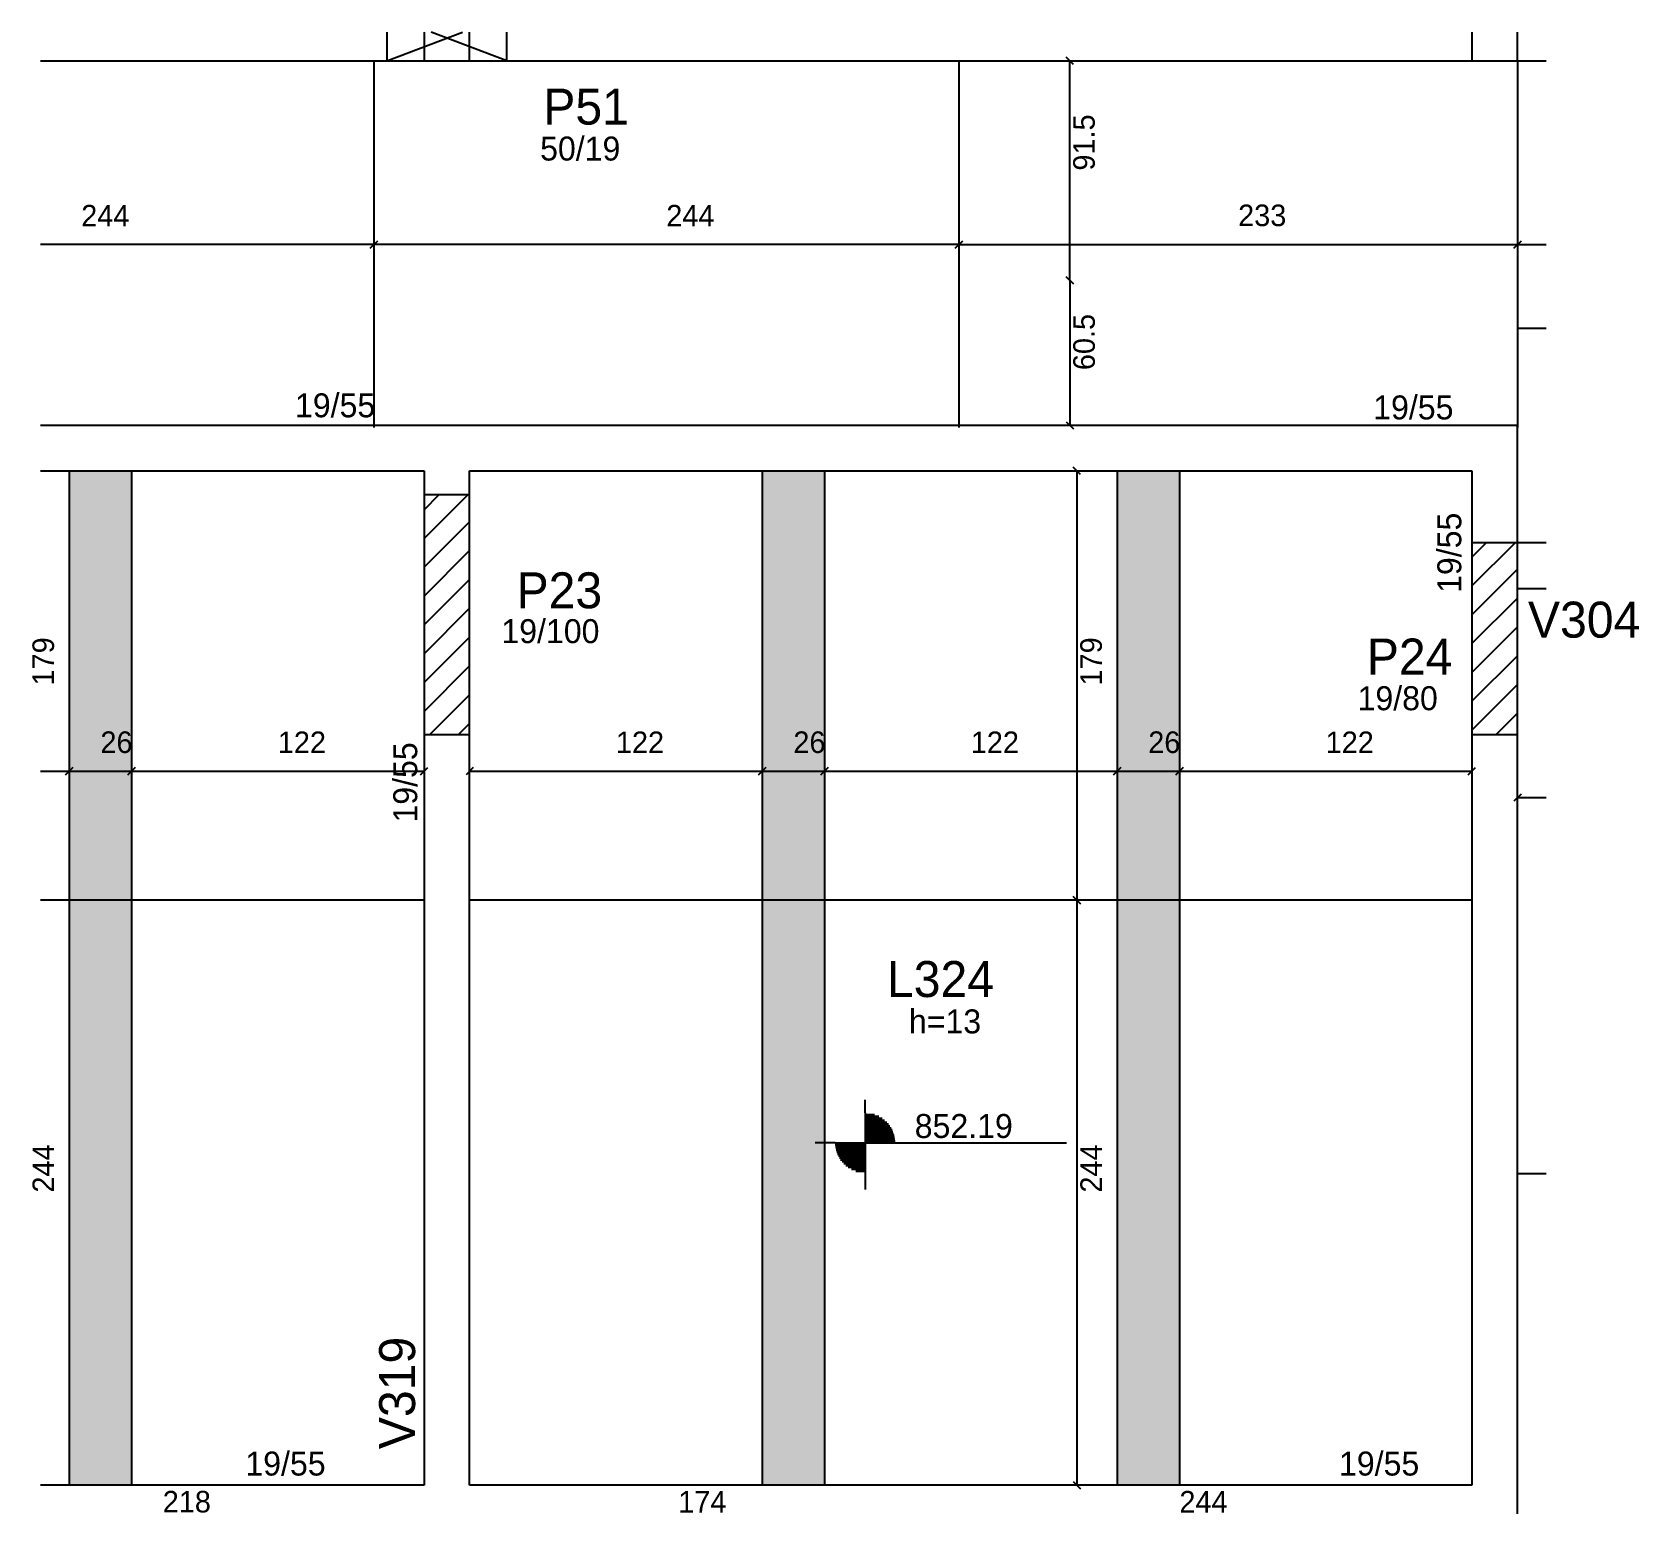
# Model space of a CAD drawing. Header units: metres. Extents: x 4733 to 5403, y 1656 to 2274.
import ezdxf

# ---------------------------------------------------------------- set-up
doc = ezdxf.new("R2010")
doc.units = ezdxf.units.M
for name, color, linetype in [('1', 7, 'Continuous'), ('3', 7, 'Continuous'), ('4', 7, 'Continuous'), ('7', 7, 'Continuous'), ('9', 7, 'Continuous'), ('Hachura', 7, 'Continuous'), ('Painéis', 7, 'Continuous')]:
    doc.layers.add(name, color=color, linetype=linetype)

msp = doc.modelspace()

# ---------------------------------------------------------------- hatches: boundary and pattern name
at = {"layer": '9'}
h = msp.add_hatch(color=7, dxfattribs=at)
h.dxf.hatch_style = 1
h.paths.add_polyline_path([(5333.07, 1890.94), (5333.07, 1890.94), (5333.07, 2090.94), (5333.07, 2090.94), (5333.07, 1890.94)])
at = {"layer": 'Hachura'}
h = msp.add_hatch(color=7, dxfattribs=at)
h.dxf.hatch_style = 1
h.paths.add_polyline_path([(4748.08, 1667.94), (4774.08, 1667.94), (4774.08, 2090.94), (4748.08, 2090.94), (4748.08, 1667.94)])
h = msp.add_hatch(color=7, dxfattribs=at)
h.dxf.hatch_style = 1
h.paths.add_polyline_path([(5037.08, 1667.94), (5063.08, 1667.94), (5063.08, 2090.94), (5037.08, 2090.94), (5037.08, 1667.94)])
h = msp.add_hatch(color=7, dxfattribs=at)
h.dxf.hatch_style = 1
h.paths.add_polyline_path([(5185.08, 1667.94), (5211.08, 1667.94), (5211.08, 2090.94), (5185.08, 2090.94), (5185.08, 1667.94)])

# ---------------------------------------------------------------- linework, layer by layer
at = {"layer": '1', "color": 1, "lineweight": 25}
for p, q in [((4880.57, 2261.94), (4912.15, 2273.94)), ((4930.57, 2261.94), (4898.99, 2273.94))]:
    msp.add_line(p, q, dxfattribs=at)
at = {"layer": '3', "color": 3, "lineweight": 25}
for p, q in [((4896.07, 2062.74), (4914.26, 2080.94)), ((4896.07, 2074.76), (4902.24, 2080.94)), ((4896.07, 2050.72), (4915.07, 2069.72)), ((4896.07, 2038.7), (4915.07, 2057.7)), ((5333.07, 2042.95), (5351.05, 2060.94)), ((5333.07, 2054.97), (5339.03, 2060.94)), ((4896.07, 2026.68), (4915.07, 2045.68)), ((5333.07, 2030.93), (5352.07, 2049.93)), ((5333.07, 2018.91), (5352.07, 2037.91)), ((4896.07, 2014.66), (4915.07, 2033.66)), ((5333.07, 2006.89), (5352.07, 2025.89)), ((4896.07, 2002.64), (4915.07, 2021.64)), ((5333.07, 1994.87), (5352.07, 2013.87)), ((4896.07, 1990.62), (4915.07, 2009.62)), ((4898.41, 1980.94), (4915.07, 1997.6)), ((5333.07, 1982.85), (5352.07, 2001.85)), ((4910.43, 1980.94), (4915.07, 1985.58)), ((5343.18, 1980.94), (5352.07, 1989.83)), ((5080.03, 1823.15), (5080.03, 1828.65)), ((5080.03, 1823.15), (5080.03, 1798.15)), ((5080.03, 1822.54), (5083.88, 1822.54)), ((5080.03, 1821.75), (5085.78, 1821.75)), ((5080.03, 1820.95), (5087.1, 1820.95)), ((5080.03, 1820.16), (5088.14, 1820.16)), ((5080.03, 1819.37), (5088.99, 1819.37)), ((5080.03, 1818.57), (5089.7, 1818.57)), ((5080.03, 1817.78), (5090.3, 1817.78)), ((5080.03, 1816.99), (5090.8, 1816.99)), ((5080.03, 1816.2), (5091.23, 1816.2)), ((5067.53, 1810.65), (5059.11, 1810.65)), ((5067.53, 1810.65), (5092.53, 1810.65)), ((5080.03, 1809.85), (5067.53, 1809.85)), ((5080.03, 1815.4), (5091.59, 1815.4)), ((5080.03, 1814.61), (5091.89, 1814.61)), ((5080.03, 1813.82), (5092.12, 1813.82)), ((5080.03, 1813.02), (5092.3, 1813.02)), ((5080.03, 1812.23), (5092.43, 1812.23)), ((5080.03, 1811.44), (5092.53, 1811.44)), ((5092.53, 1810.65), (5163.96, 1810.65)), ((5080.03, 1809.06), (5067.63, 1809.06)), ((5080.03, 1808.27), (5067.76, 1808.27)), ((5080.03, 1807.47), (5067.94, 1807.47)), ((5080.03, 1806.68), (5068.18, 1806.68)), ((5080.03, 1805.89), (5068.47, 1805.89)), ((5080.03, 1805.1), (5068.83, 1805.1)), ((5080.03, 1804.3), (5069.26, 1804.3)), ((5080.03, 1803.51), (5069.77, 1803.51)), ((5080.03, 1802.72), (5070.37, 1802.72)), ((5080.03, 1801.92), (5071.08, 1801.92)), ((5080.03, 1801.13), (5071.92, 1801.13)), ((5080.03, 1800.34), (5072.96, 1800.34)), ((5080.03, 1799.55), (5074.28, 1799.55)), ((5080.03, 1798.75), (5076.18, 1798.75)), ((5080.03, 1798.15), (5080.03, 1791.28))]:
    msp.add_line(p, q, dxfattribs=at)
for points in [[(4896.07, 2273.94), (4896.07, 2261.94)], [(4915.07, 2261.94), (4915.07, 2273.94)], [(5333.07, 2273.94), (5333.07, 2261.94)], [(5352.07, 2261.94), (5352.07, 2273.94)], [(4736.08, 2261.94), (4905.57, 2261.94)], [(4905.57, 2261.94), (5342.57, 2261.94)], [(5342.57, 2261.94), (5364.07, 2261.94)], [(4905.57, 2109.94), (4736.08, 2109.94)], [(5352.07, 2109.94), (4905.57, 2109.94)], [(5352.07, 2060.94), (5352.07, 2109.94)], [(4736.08, 2090.94), (4896.07, 2090.94)], [(4896.07, 2090.94), (4896.07, 2080.94)], [(4915.07, 2090.94), (5333.07, 2090.94)], [(4915.07, 2080.94), (4915.07, 2090.94)], [(5333.07, 2090.94), (5333.07, 2060.94)], [(5364.07, 2060.94), (5352.07, 2060.94)], [(5352.07, 2041.94), (5364.07, 2041.94)], [(4896.07, 1980.94), (4896.07, 1667.94)], [(4915.07, 1667.94), (4915.07, 1980.94)], [(5333.07, 1980.94), (5333.07, 1667.94)], [(5352.07, 1658.44), (5352.07, 1980.94)], [(4896.07, 1667.94), (4736.08, 1667.94)], [(5333.07, 1667.94), (4915.07, 1667.94)], [(5352.07, 1655.94), (5352.07, 1658.44)]]:
    msp.add_lwpolyline(points, dxfattribs=at)
at = {"layer": '7', "color": 7, "lineweight": 25}
for points in [[(4880.57, 2273.94), (4880.57, 2261.94)], [(4930.57, 2261.94), (4930.57, 2273.94)], [(4880.57, 2261.94), (4930.57, 2261.94)], [(4915.07, 2080.94), (4896.07, 2080.94)], [(4896.07, 2080.94), (4896.07, 1980.94)], [(4915.07, 1980.94), (4915.07, 2080.94)], [(5352.07, 2060.94), (5333.07, 2060.94)], [(5333.07, 2060.94), (5333.07, 1980.94)], [(5352.07, 1980.94), (5352.07, 2060.94)], [(4896.07, 1980.94), (4915.07, 1980.94)], [(5333.07, 1980.94), (5352.07, 1980.94)]]:
    msp.add_lwpolyline(points, dxfattribs=at)
at = {"layer": 'Painéis', "color": 200, "lineweight": 25}
for p, q in [((4875.07, 2261.94), (4875.07, 2109.01)), ((5119.07, 2261.94), (5119.07, 2109.01)), ((5352.07, 2261.94), (5352.07, 2109.01)), ((5352.07, 2150.44), (5364.07, 2150.44)), ((4748.08, 2090.94), (4748.08, 1667.94)), ((4774.08, 2090.94), (4774.08, 1667.94)), ((5037.08, 2090.94), (5037.08, 1667.94)), ((5063.08, 2090.94), (5063.08, 1667.94)), ((5185.08, 2090.94), (5185.08, 1667.94)), ((5211.08, 2090.94), (5211.08, 1667.94)), ((4895.98, 1911.94), (4736.08, 1911.94)), ((5332.98, 1911.94), (4914.98, 1911.94)), ((5352.07, 1797.89), (5364.07, 1797.89))]:
    msp.add_line(p, q, dxfattribs=at)
at = {"layer": 'Painéis', "color": 0, "lineweight": 25}
for p, q in [((5166.9, 2260.44), (5163.9, 2263.44)), ((4876.57, 2186.82), (4873.57, 2183.82)), ((4873.57, 2183.82), (4876.57, 2186.82)), ((5117.57, 2183.82), (5120.57, 2186.82)), ((5120.57, 2186.82), (5117.57, 2183.82)), ((5350.57, 2183.82), (5353.57, 2186.82)), ((5353.57, 2186.82), (5350.57, 2183.82)), ((5163.9, 2171.94), (5166.9, 2168.94)), ((5166.9, 2168.94), (5163.9, 2171.94)), ((5163.9, 2111.44), (5166.9, 2108.44)), ((5169.83, 2089.44), (5166.83, 2092.44)), ((4746.58, 1964.19), (4749.58, 1967.19)), ((4749.58, 1967.19), (4746.58, 1964.19)), ((4772.58, 1964.19), (4775.58, 1967.19)), ((4775.58, 1967.19), (4772.58, 1964.19)), ((4894.57, 1964.19), (4897.57, 1967.19)), ((4916.57, 1967.19), (4913.57, 1964.19)), ((5035.58, 1964.19), (5038.58, 1967.19)), ((5038.58, 1967.19), (5035.58, 1964.19)), ((5061.58, 1964.19), (5064.58, 1967.19)), ((5064.58, 1967.19), (5061.58, 1964.19)), ((5183.58, 1964.19), (5186.58, 1967.19)), ((5186.58, 1967.19), (5183.58, 1964.19)), ((5209.58, 1964.19), (5212.58, 1967.19)), ((5212.58, 1967.19), (5209.58, 1964.19)), ((5331.57, 1964.19), (5334.57, 1967.19)), ((5353.57, 1956.14), (5350.57, 1953.14)), ((5166.83, 1913.44), (5169.83, 1910.44)), ((5169.83, 1910.44), (5166.83, 1913.44)), ((5166.83, 1669.44), (5169.83, 1666.44))]:
    msp.add_line(p, q, dxfattribs=at)
at = {"layer": 'Painéis', "color": 4, "lineweight": 25}
for p, q in [((5165.4, 2170.44), (5165.4, 2261.94)), ((4875.07, 2185.32), (4736.08, 2185.32)), ((5119.07, 2185.32), (4875.07, 2185.32)), ((5119.07, 2185.32), (5352.07, 2185.32)), ((5352.07, 2185.32), (5364.07, 2185.32)), ((5165.4, 2170.44), (5165.4, 2109.94)), ((5168.33, 2090.94), (5168.33, 1911.94)), ((4736.08, 1965.69), (4748.08, 1965.69)), ((4748.08, 1965.69), (4774.08, 1965.69)), ((4774.08, 1965.69), (4896.07, 1965.69)), ((4915.07, 1965.69), (5037.08, 1965.69)), ((5037.08, 1965.69), (5063.08, 1965.69)), ((5063.08, 1965.69), (5185.08, 1965.69)), ((5185.08, 1965.69), (5211.08, 1965.69)), ((5211.08, 1965.69), (5333.07, 1965.69)), ((5364.07, 1954.64), (5352.07, 1954.64)), ((5168.33, 1911.94), (5168.33, 1667.94))]:
    msp.add_line(p, q, dxfattribs=at)

# ---------------------------------------------------------------- texts
at = {"layer": '3', "color": 3, "lineweight": 25}
for s, p in [('50/19', (4944.46, 2220.38)), ('19/55', (4842.23, 2113.29)), ('19/55', (5291.9, 2112.41)), ('19/100', (4928.31, 2019.1)), ('19/80', (5285.38, 1991.12)), ('h=13', (5098.26, 1856.33)), ('852.19', (5100.69, 1812.71)), ('19/55', (4821.54, 1671.92)), ('19/55', (5277.65, 1671.92))]:
    msp.add_text(s, height=10, dxfattribs=at).set_placement(p)
for p in [(5328.64, 2040.05), (4893.2, 1944.28)]:
    msp.add_text('19/55', height=10, rotation=90, dxfattribs=at).set_placement(p)
at = {"layer": '4', "color": 4, "lineweight": 25}
for s, p in [('P51', (4945.79, 2235.38)), ('P23', (4934.64, 2033.63)), ('V304', (5356.44, 2021.4)), ('P24', (5289.23, 2006.01)), ('L324', (5089.12, 1871.5))]:
    msp.add_text(s, height=15, dxfattribs=at).set_placement(p)
msp.add_text('V319', height=15, rotation=90, dxfattribs=at).set_placement((4892.32, 1682.94))
at = {"layer": 'Painéis', "color": 240, "lineweight": 25}
for s, p in [('91.5', (5175.77, 2216.19)), ('60.5', (5175.8, 2132.98)), ('179', (4741.73, 2001.44)), ('179', (5178.73, 2001.44)), ('244', (4741.76, 1789.94)), ('244', (5178.76, 1789.94))]:
    msp.add_text(s, height=9, rotation=90, dxfattribs=at).set_placement(p)
for s, p in [('244', (4753.07, 2192.88)), ('244', (4997.07, 2192.88)), ('233', (5235.57, 2193.02)), ('26', (4761.08, 1973.28)), ('122', (4835.07, 1973.24)), ('122', (4976.07, 1973.24)), ('26', (5050.08, 1973.28)), ('122', (5124.08, 1973.24)), ('26', (5198.08, 1973.28)), ('122', (5272.07, 1973.24)), ('218', (4787.07, 1656.52)), ('174', (5002.07, 1656.5)), ('244', (5211.07, 1656.5))]:
    msp.add_text(s, height=9, dxfattribs=at).set_placement(p)

doc.saveas('drawing.dxf')
